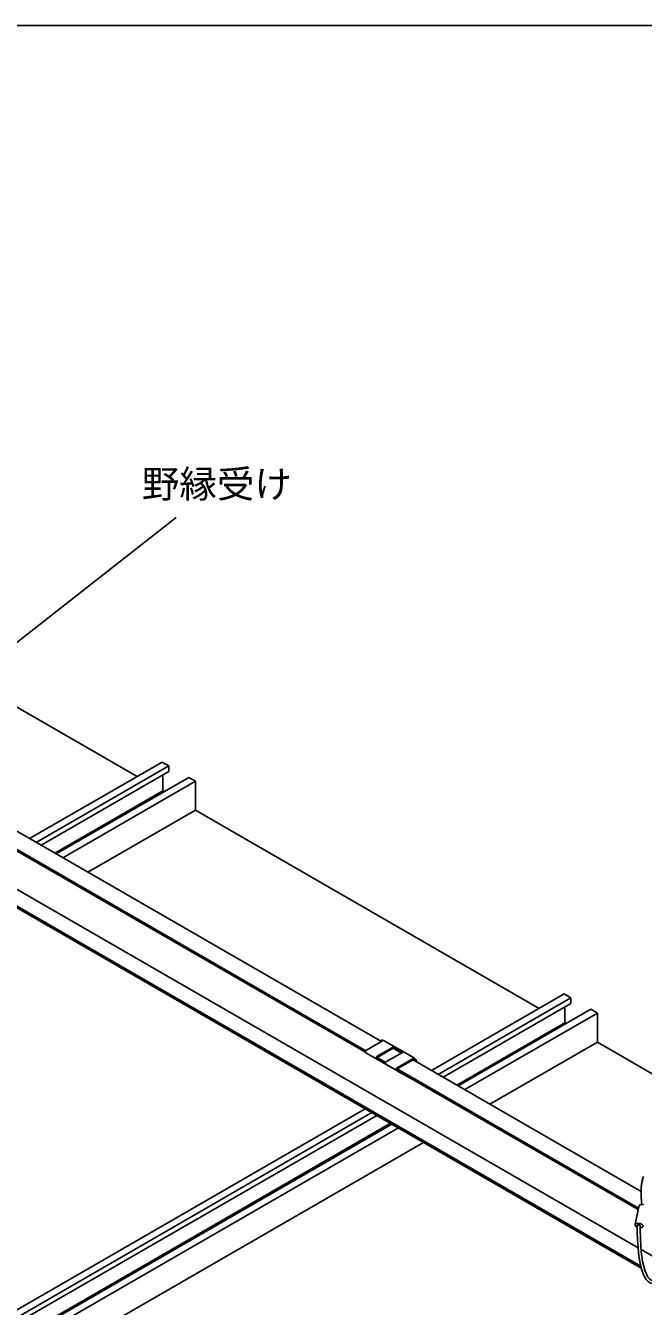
# Model space of a CAD drawing. Units: millimetres on the paper. Extents: x -142 to 140, y -98 to 97.
# Drawn here: x 58.4 to 91.4, y 29.1 to 97.4 of the extents above; entities that cross this region are included whole.
import ezdxf
from ezdxf.enums import TextEntityAlignment as Align

# ---------------------------------------------------------------- set-up
doc = ezdxf.new("R2010")
doc.units = ezdxf.units.MM
for name, color, linetype in [('0-0_文字･図枠･寸法', 7, 'Continuous'), ('0-2_天井下地', 7, 'Continuous'), ('0-3_天井ボード', 7, 'Continuous'), ('0-4_BBクリッパー', 7, 'Continuous'), ('0-5_0', 7, 'Continuous')]:
    doc.layers.add(name, color=color, linetype=linetype)
doc.styles.add('ＭＳ ゴシック', font='')
doc.styles.get('ＭＳ ゴシック').set_extended_font_data('MS Gothic')

msp = doc.modelspace()

# ---------------------------------------------------------------- linework, layer by layer
at = {"layer": '0-0_文字･図枠･寸法'}
msp.add_line((49.245, 57.641), (66.456, 71.148), dxfattribs=at)
msp.add_lwpolyline([(139.56, 97.384), (-142.44, 97.384), (-142.44, -97.616)], dxfattribs=at)
at = {"layer": '0-2_天井下地'}
for p, q in [((58.649, 54.026), (65.72, 58.108)), ((66.074, 57.904), (65.72, 58.108)), ((59.003, 53.822), (66.074, 57.904)), ((59.258, 53.675), (66.074, 57.609)), ((65.748, 57.421), (65.748, 56.573)), ((66.074, 57.609), (66.074, 57.904)), ((60.064, 53.21), (67.134, 57.291)), ((60.417, 53.006), (67.488, 57.087)), ((67.488, 57.087), (67.134, 57.291)), ((67.488, 55.536), (67.488, 57.087)), ((61.761, 52.23), (67.488, 55.536)), ((56.924, 54.043), (76.57, 42.701)), ((57.659, 54.598), (77.401, 43.201)), ((56.951, 53.945), (76.555, 42.628)), ((56.404, 51.321), (91.229, 31.218)), ((56.404, 51.24), (91.251, 31.123)), ((56.952, 51.903), (91.084, 32.199)), ((80.075, 41.658), (87.145, 45.739)), ((80.428, 41.453), (87.499, 45.535)), ((87.499, 45.535), (87.145, 45.739)), ((81.489, 40.841), (88.56, 44.923)), ((81.843, 40.637), (88.913, 44.719)), ((87.174, 45.053), (87.174, 44.204)), ((88.913, 44.719), (88.56, 44.923)), ((88.913, 43.167), (88.913, 44.719)), ((77.458, 43.233), (76.61, 42.744)), ((77.415, 43.276), (77.358, 43.243)), ((77.515, 43.266), (79.141, 42.327)), ((83.186, 39.861), (88.913, 43.167)), ((76.57, 42.609), (77.22, 42.234)), ((77.175, 42.417), (78.024, 42.907)), ((78.024, 42.842), (77.175, 42.352)), ((77.175, 42.352), (77.63, 42.089)), ((78.024, 42.842), (78.024, 42.907)), ((78.024, 42.842), (78.462, 42.588)), ((77.785, 41.907), (77.135, 42.282)), ((77.175, 42.27), (77.616, 42.016)), ((77.461, 42.094), (77.744, 41.931)), ((78.28, 41.621), (77.63, 41.997)), ((77.817, 41.889), (77.817, 41.889)), ((78.196, 41.67), (78.846, 41.295)), ((79.084, 42.295), (78.236, 41.805)), ((78.236, 41.739), (79.084, 42.229)), ((78.236, 41.739), (91.102, 34.312)), ((79.084, 42.229), (79.084, 42.295)), ((79.084, 42.229), (91.238, 35.213)), ((78.236, 41.658), (91.086, 34.239)), ((78.804, 41.319), (78.522, 41.482)), ((78.878, 41.276), (78.882, 41.285)), ((33.498, 14.066), (77.148, 39.265)), ((33.502, 14.771), (76.539, 39.616)), ((33.502, 14.363), (76.892, 39.412)), ((33.502, 13.22), (77.883, 38.841)), ((33.502, 13.139), (77.953, 38.8)), ((33.502, 12.73), (78.307, 38.596)), ((33.502, 11.179), (79.65, 37.82)), ((91.243, 32.108), (93.757, 30.656))]:
    msp.add_line(p, q, dxfattribs=at)
for points in [[(59.993, 53.25), (65.748, 56.573), (65.819, 56.532)], [(80.684, 41.306), (87.499, 45.24), (87.499, 45.535)], [(81.419, 40.882), (87.174, 44.204), (87.244, 44.164)], [(76.61, 42.744), (76.593, 42.731), (76.578, 42.714), (76.566, 42.694), (76.557, 42.673), (76.553, 42.652), (76.554, 42.633), (76.56, 42.619), (76.57, 42.609)], [(77.135, 42.282), (77.125, 42.292), (77.12, 42.307), (77.119, 42.326), (77.123, 42.347), (77.132, 42.368), (77.144, 42.388), (77.159, 42.405), (77.175, 42.417)], [(77.67, 42.131), (78.519, 42.621), (78.024, 42.907)], [(77.461, 42.094), (77.431, 42.111), (77.399, 42.13), (77.366, 42.149), (77.332, 42.169), (77.299, 42.188), (77.269, 42.205), (77.242, 42.221), (77.22, 42.234)], [(77.63, 41.997), (77.62, 42.006), (77.615, 42.021), (77.614, 42.04), (77.618, 42.061), (77.626, 42.082), (77.639, 42.102), (77.654, 42.119), (77.67, 42.131)], [(77.785, 41.907), (77.802, 41.897), (77.813, 41.891), (77.817, 41.889), (77.815, 41.89), (77.806, 41.895), (77.79, 41.904), (77.769, 41.916), (77.744, 41.931)], [(78.236, 41.805), (78.219, 41.792), (78.204, 41.776), (78.192, 41.756), (78.184, 41.734), (78.18, 41.713), (78.18, 41.695), (78.186, 41.68), (78.196, 41.67)], [(78.28, 41.621), (78.302, 41.608), (78.329, 41.593), (78.36, 41.575), (78.392, 41.557), (78.426, 41.537), (78.46, 41.518), (78.492, 41.499), (78.522, 41.482)], [(78.804, 41.319), (78.83, 41.304), (78.851, 41.292), (78.866, 41.283), (78.875, 41.278), (78.878, 41.276), (78.873, 41.279), (78.863, 41.285), (78.846, 41.295)]]:
    msp.add_lwpolyline(points, dxfattribs=at)
for centre, radius, start, end in [((77.402, 43.159), 0.0933, 52.69391, 127.31684), ((77.456, 43.184), 0.101, 54.38228, 114.30701), ((78.925, 42.042), 0.298, 24.06623, 57.72209), ((78.971, 42.064), 0.313, 9.62328, 57.05517)]:
    msp.add_arc(centre, radius, start, end, dxfattribs=at)
at = {"layer": '0-3_天井ボード'}
for p, q in [((64.376, 57.332), (46.063, 67.905)), ((85.802, 44.964), (67.488, 55.536)), ((92.838, 40.902), (88.913, 43.167))]:
    msp.add_line(p, q, dxfattribs=at)
at = {"layer": '0-4_BBクリッパー'}
for points in [[(91.038, 33.387), (91.039, 33.107), (91.056, 32.626), (91.08, 32.237), (91.108, 31.938), (91.143, 31.661), (91.193, 31.373), (91.261, 31.078), (91.346, 30.822), (91.439, 30.623), (91.518, 30.504), (91.618, 30.4), (91.747, 30.321), (91.913, 30.292), (92.009, 30.306), (92.113, 30.344), (92.338, 30.496)], [(92.196, 30.578), (92.132, 30.528), (92.043, 30.477), (91.962, 30.449), (91.892, 30.442), (91.776, 30.473), (91.681, 30.544), (91.605, 30.64), (91.54, 30.753), (91.458, 30.95), (91.4, 31.146), (91.384, 31.202), (91.325, 31.476), (91.283, 31.744), (91.252, 32.003), (91.226, 32.296), (91.204, 32.674), (91.189, 33.136), (91.187, 33.385)]]:
    msp.add_lwpolyline(points, dxfattribs=at)
at = {"layer": '0-5_0'}
for p, q in [((91.136, 34.474), (90.92, 33.457)), ((90.919, 33.451), (90.92, 33.457)), ((91.185, 33.388), (91.187, 33.385))]:
    msp.add_line(p, q, dxfattribs=at)
for points in [[(91.28, 34.507), (91.275, 34.557), (91.27, 34.607), (91.265, 34.657), (91.261, 34.707), (91.256, 34.756), (91.252, 34.806), (91.249, 34.856), (91.245, 34.906), (91.243, 34.956), (91.24, 35.006), (91.239, 35.056), (91.238, 35.106), (91.237, 35.156), (91.238, 35.205), (91.239, 35.255), (91.241, 35.305), (91.244, 35.355), (91.247, 35.405), (91.252, 35.455), (91.257, 35.505), (91.263, 35.554), (91.27, 35.604), (91.278, 35.654), (91.287, 35.703), (91.297, 35.752), (91.308, 35.802), (91.321, 35.851), (91.334, 35.9), (91.348, 35.948), (91.364, 35.996)], [(91.136, 34.474), (91.144, 34.477), (91.153, 34.481), (91.161, 34.484), (91.17, 34.488), (91.178, 34.491), (91.187, 34.494), (91.196, 34.496), (91.205, 34.499), (91.213, 34.501), (91.222, 34.502), (91.231, 34.504), (91.241, 34.505), (91.25, 34.506), (91.259, 34.506), (91.268, 34.507), (91.277, 34.507), (91.286, 34.507), (91.296, 34.507), (91.305, 34.507), (91.314, 34.507), (91.323, 34.506), (91.332, 34.506), (91.341, 34.505), (91.35, 34.504), (91.359, 34.503), (91.368, 34.502)], [(90.92, 33.457), (90.925, 33.462), (90.933, 33.467), (90.941, 33.471), (90.95, 33.476), (90.96, 33.481), (90.97, 33.485), (90.98, 33.489), (90.99, 33.492), (91, 33.495), (91.009, 33.497), (91.018, 33.499), (91.027, 33.501), (91.036, 33.502), (91.044, 33.503), (91.053, 33.504), (91.062, 33.505), (91.07, 33.505), (91.079, 33.505), (91.088, 33.506), (91.096, 33.506), (91.105, 33.505), (91.114, 33.505), (91.122, 33.505), (91.131, 33.504), (91.139, 33.503), (91.148, 33.502), (91.156, 33.501), (91.164, 33.5), (91.172, 33.498), (91.179, 33.497), (91.187, 33.495), (91.195, 33.493), (91.202, 33.49), (91.209, 33.488), (91.217, 33.485), (91.224, 33.482), (91.231, 33.479), (91.238, 33.476), (91.245, 33.473)], [(91.245, 33.473), (91.252, 33.469), (91.258, 33.465), (91.265, 33.461), (91.272, 33.456), (91.279, 33.451), (91.286, 33.447), (91.292, 33.441), (91.299, 33.436), (91.305, 33.431), (91.312, 33.425), (91.318, 33.419), (91.324, 33.413), (91.331, 33.407), (91.336, 33.4), (91.342, 33.394), (91.347, 33.387), (91.352, 33.381), (91.356, 33.374), (91.359, 33.368), (91.361, 33.362), (91.362, 33.356), (91.361, 33.351), (91.359, 33.345), (91.356, 33.341), (91.352, 33.336), (91.348, 33.332), (91.342, 33.327), (91.336, 33.324), (91.33, 33.32), (91.323, 33.316), (91.317, 33.313), (91.31, 33.31), (91.304, 33.307), (91.298, 33.304), (91.291, 33.302), (91.285, 33.299), (91.279, 33.297), (91.273, 33.295), (91.266, 33.293)], [(91.038, 33.299), (91.028, 33.304), (91.019, 33.308), (91.012, 33.311), (91.007, 33.315), (91.002, 33.318), (90.997, 33.321), (90.993, 33.324), (90.989, 33.326), (90.986, 33.329), (90.982, 33.332), (90.978, 33.335), (90.975, 33.338), (90.972, 33.34), (90.969, 33.343), (90.966, 33.346), (90.963, 33.349), (90.96, 33.352), (90.957, 33.356), (90.954, 33.359), (90.952, 33.362), (90.949, 33.366), (90.946, 33.37), (90.943, 33.373), (90.941, 33.377), (90.938, 33.382), (90.936, 33.386), (90.933, 33.39), (90.931, 33.395), (90.929, 33.399), (90.927, 33.404), (90.925, 33.409), (90.924, 33.414), (90.922, 33.419), (90.921, 33.424), (90.92, 33.429), (90.92, 33.435), (90.919, 33.44), (90.919, 33.446), (90.919, 33.451)], [(91.038, 33.387), (91.04, 33.39), (91.042, 33.394), (91.045, 33.397), (91.048, 33.4), (91.052, 33.403), (91.056, 33.405), (91.06, 33.407), (91.064, 33.409), (91.068, 33.41), (91.073, 33.412), (91.077, 33.413), (91.082, 33.414), (91.087, 33.414), (91.092, 33.415), (91.097, 33.415), (91.101, 33.416), (91.106, 33.416), (91.111, 33.416), (91.115, 33.416), (91.12, 33.415), (91.124, 33.415), (91.128, 33.415), (91.133, 33.414), (91.137, 33.413), (91.141, 33.412), (91.144, 33.412), (91.148, 33.411), (91.152, 33.41), (91.156, 33.408), (91.159, 33.407), (91.162, 33.406), (91.166, 33.404), (91.169, 33.403), (91.172, 33.401), (91.175, 33.399), (91.178, 33.396), (91.18, 33.394), (91.183, 33.391), (91.185, 33.388)], [(91.266, 33.293), (91.26, 33.291), (91.253, 33.289), (91.246, 33.287), (91.239, 33.286), (91.232, 33.284), (91.224, 33.283), (91.216, 33.282), (91.207, 33.282), (91.198, 33.281), (91.188, 33.281)]]:
    msp.add_lwpolyline(points, dxfattribs=at)

# ---------------------------------------------------------------- texts
at = {"layer": '0-0_文字･図枠･寸法', "style": 'ＭＳ ゴシック'}
msp.add_text('野縁受け', height=1.466, dxfattribs=at).set_placement((64.631, 71.764), align=Align.BOTTOM_LEFT)

doc.saveas('drawing.dxf')
